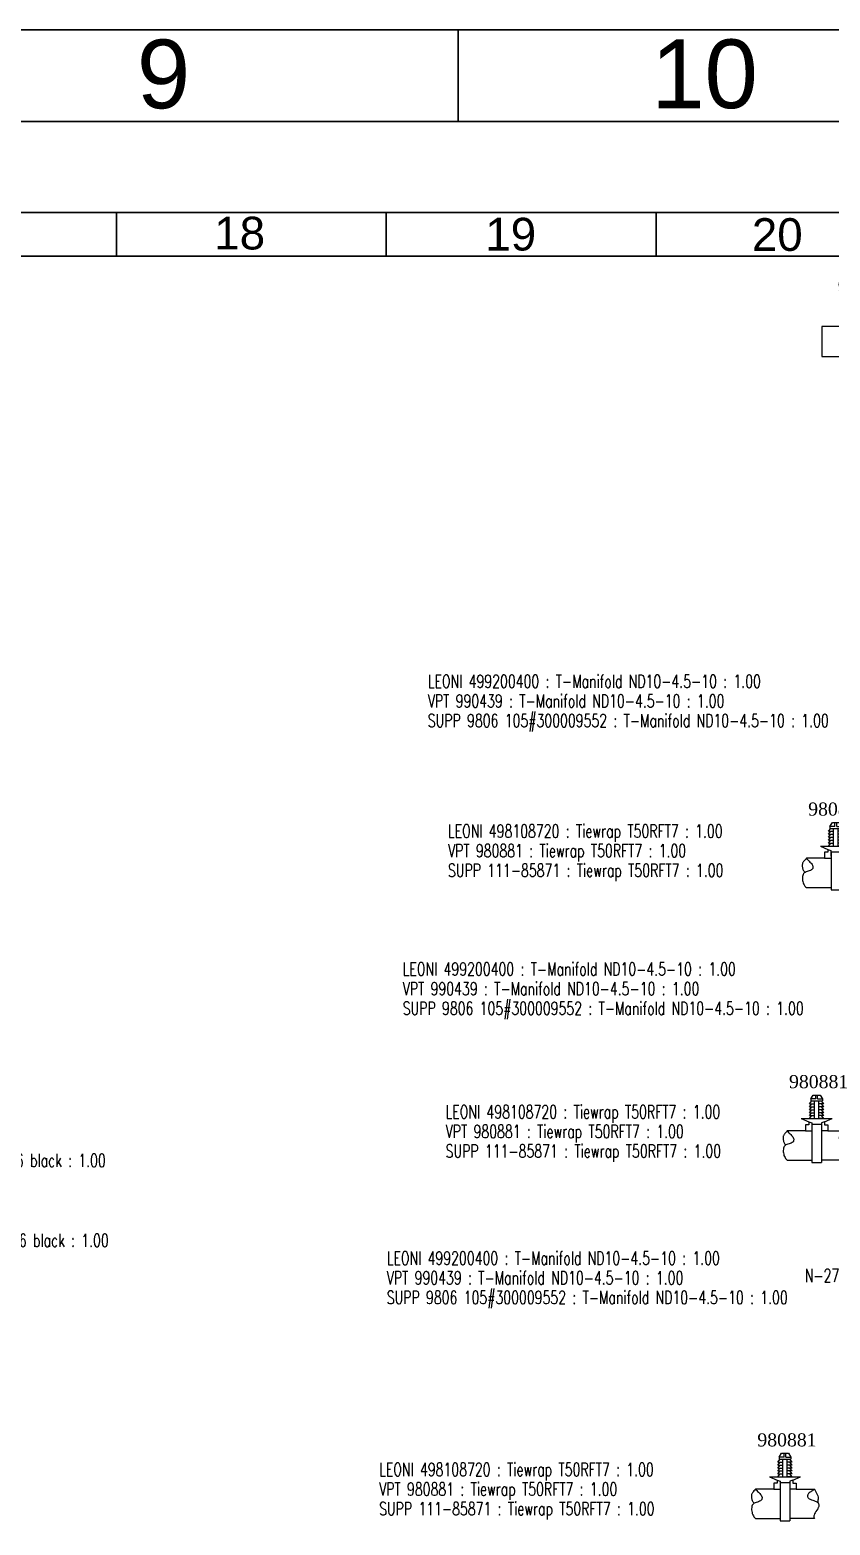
# Model space of a CAD drawing. Header units: millimetres. Extents: x -78 to 6757, y -2226 to 2184.
# Drawn here: x 2064 to 2431, y 1498 to 2184 of the extents above; entities that cross this region are included whole.
import ezdxf

# ---------------------------------------------------------------- set-up
doc = ezdxf.new("R2010")
doc.units = ezdxf.units.MM
for name, color, linetype in [('LAYER_0', 7, 'Continuous'), ('Leoni-Framelayer', 7, 'Continuous'), ('SYMBOLS', 7, 'Continuous')]:
    doc.layers.add(name, color=color, linetype=linetype)
doc.styles.add('HS-NODE', font='ROMANS.SHX', dxfattribs={"width": 0.7, "height": 6})
doc.styles.add('HS-PART-NO', font='ROMANS.SHX', dxfattribs={"width": 0.7, "height": 6})
doc.styles.get("Standard").update_dxf_attribs({"font": 'TIMES.TTF'})
doc.linetypes.add('ZIPPED_TUBE', pattern='A,0.0001,-0.25,["~",Standard,S=1,R=0,X=-0.3,Y=-0.6],-0.25', length=0.5001)

# ---------------------------------------------------------------- blocks, each defined once
blk = doc.blocks.new('A2-frame')
at = {"layer": 'Leoni-Framelayer', "linetype": 'Continuous', "lineweight": 35}
blk.add_line((222.75, 898.584), (222.75, 902.584), dxfattribs=at)
for points in [[(0, 482.584), (594, 482.584), (594, 902.584), (0, 902.584)], [(4, 486.584), (590, 486.584), (590, 898.584), (4, 898.584)]]:
    blk.add_lwpolyline(points, close=True, dxfattribs=at)
at = {"layer": 'Leoni-Framelayer', "linetype": 'Continuous', "lineweight": 35, "char_height": 3, "width": 0.33998}
for s, insert, attachment_point in [('{\\fArial|b0|i0|c0|p34;9}', (208.71, 902.161), 1), ('{\\fArial|b0|i0|c0|p34;10}', (235.845, 902.167), 3)]:
    blk.add_mtext(s, dxfattribs=dict(at, insert=insert, attachment_point=attachment_point))
blk = doc.blocks.new('1st page')
at = {"color": 92, "linetype": 'Continuous'}
blk.add_lwpolyline([(0, 0), (0, 2100), (2970.01, 2100), (2970.01, 0), (0, 0), (0, 0)], dxfattribs=at)
at = {"layer": 'Leoni-Framelayer', "linetype": 'Continuous', "lineweight": 35}
for p, q in [((2103.75, 2080), (2103.75, 2100)), ((2227.5, 2080), (2227.5, 2100)), ((2351.25, 2080), (2351.25, 2100))]:
    blk.add_line(p, q, dxfattribs=at)
for points in [[(0, 0), (2970, 0), (2970, 2100), (0, 2100)], [(20, 20), (2950, 20), (2950, 2080), (20, 2080)]]:
    blk.add_lwpolyline(points, close=True, dxfattribs=at)
at = {"layer": 'Leoni-Framelayer', "linetype": 'Continuous', "lineweight": 35, "char_height": 15, "width": 1.6999, "attachment_point": 3}
for s, insert in [('{\\fArial|b0|i0|c0|p34;18}', (2171.89, 2098.11)), ('{\\fArial|b0|i0|c0|p34;19}', (2296.25, 2097.63)), ('{\\fArial|b0|i0|c0|p34;20}', (2418.54, 2097.46))]:
    blk.add_mtext(s, dxfattribs=dict(at, insert=insert))
blk = doc.blocks.new('A$C744B5124')
at = {"layer": 'LAYER_0', "color": 7}
for points in [[(9.57, 8.09), (0, 8.09)], [(0, 8.09), (0, 5.09)], [(3.62, 8.09), (3.62, 2.11)], [(9.57, 8.09), (14.54, 8.88)], [(9.93, 7.68), (9.93, 8.11)], [(9.93, 5.18), (9.93, 7.68)], [(0, 5.09), (0, 2.11)], [(3.62, 5.18), (9.93, 5.18)], [(9.93, 5.27), (9.93, 2.11)], [(0, 2.09), (9.57, 2.09)], [(9.57, 2.09), (14.35, 1.2)]]:
    blk.add_lwpolyline(points, dxfattribs=at)
blk.add_circle((17.6, 5.09), 2.6, dxfattribs=at)
blk.add_arc((17.6, 4.96), 4.97, 229.2112, 127.9526, dxfattribs=at)
blk = doc.blocks.new('A$C11DD7B60')
at = {"layer": 'LAYER_0', "color": 7, "linetype": 'Continuous', "xscale": 2.299999999999997, "yscale": 2.299999999999997, "zscale": 2.3}
blk.add_blockref('A$C744B5124', (0, 0), dxfattribs=at)
at = {"layer": 'LAYER_0', "color": 7, "linetype": 'Continuous', "insert": (7.18, 39.78), "char_height": 6, "width": 590.658, "attachment_point": 1}
blk.add_mtext('{\\fArial|b0|i0|c0|p32;970789}', dxfattribs=at)
blk = doc.blocks.new('412009526')
at = {"layer": 'LAYER_0', "color": 7, "linetype": 'Continuous'}
blk.add_blockref('A$C11DD7B60', (88.16, 83.88), dxfattribs=at)
blk = doc.blocks.new('A$C3CDF263F')
at = {"layer": 'SYMBOLS', "color": 7}
for points in [[(13.44, 29.9), (14.64, 31.4)], [(14.14, 32.4), (15.39, 34.4)], [(16.64, 32.4), (14.14, 32.4)], [(14.14, 32.4), (14.14, 31.4)], [(14.14, 31.4), (20.14, 31.4)], [(15.39, 34.4), (18.89, 34.4)], [(15.98, 22.4), (15.98, 31.4)], [(16.64, 32.4), (16.64, 34.4)], [(17.64, 32.4), (17.64, 34.4)], [(17.64, 32.4), (20.14, 32.4)], [(18.28, 22.4), (18.28, 31.4)], [(18.89, 34.4), (20.14, 32.4)], [(20.84, 29.9), (19.64, 31.4)], [(20.14, 32.4), (20.14, 31.4)], [(13.43, 28.4), (14.64, 29.9)], [(13.43, 28.4), (15.98, 28.4)], [(13.43, 26.9), (14.63, 28.4)], [(13.43, 26.9), (15.98, 26.9)], [(13.43, 25.4), (14.63, 26.9)], [(13.43, 25.4), (15.98, 25.4)], [(13.43, 23.9), (14.63, 25.4)], [(13.43, 23.9), (15.98, 23.9)], [(13.43, 22.4), (14.63, 23.9)], [(13.44, 29.9), (15.99, 29.9)], [(20.83, 28.4), (18.28, 28.4)], [(20.83, 26.9), (18.28, 26.9)], [(20.83, 25.4), (18.28, 25.4)], [(20.83, 23.9), (18.28, 23.9)], [(20.84, 29.9), (18.29, 29.9)], [(20.84, 25.4), (19.63, 26.9)], [(20.83, 23.9), (19.63, 25.4)], [(20.83, 22.4), (19.63, 23.9)], [(20.84, 28.4), (19.64, 29.9)], [(20.84, 26.9), (19.64, 28.4)], [(2.13, 16.2), (1.78, 15.69), (1.31, 15.22), (0.89, 14.73), (0.69, 14.49), (0.49, 14.24), (0.35, 13.97), (0.2, 13.7), (0.09, 13.42), (0.05, 13.11), (0, 12.75), (0, 12.36), (0.03, 11.97), (0.06, 11.58), (0.14, 11.18), (0.25, 10.81), (0.37, 10.43), (0.53, 10.08), (0.73, 9.76), (0.94, 9.44), (1.19, 9.17), (1.49, 8.96)], [(2.13, 16.2), (2.4, 15.79), (2.77, 15.4), (3.16, 15.01), (3.54, 14.62), (3.95, 14.24), (4.32, 13.85), (4.68, 13.45), (5, 13.05), (5.21, 12.63), (5.31, 12.41), (5.38, 12.2), (5.42, 11.97), (5.45, 11.75), (5.45, 11.51), (5.4, 11.27), (5.36, 11.03), (5.25, 10.82), (5.11, 10.64), (4.97, 10.47), (4.78, 10.32), (4.57, 10.19), (4.15, 9.93), (3.61, 9.74), (3.06, 9.56), (2.51, 9.38), (1.95, 9.21), (1.49, 8.96), (1.25, 8.83), (1.04, 8.69), (0.87, 8.52), (0.7, 8.35), (0.56, 8.16), (0.47, 7.93), (0.26, 7.39), (0.15, 6.79), (0.12, 6.17), (0.1, 5.55), (0.16, 4.91), (0.31, 4.29), (0.45, 3.67), (0.68, 3.08), (0.99, 2.55), (1.29, 2.02), (1.68, 1.56), (2.13, 1.2)], [(11.43, 16.2), (2.13, 16.2)], [(9.23, 22.4), (13.13, 20.7)], [(9.23, 22.4), (25.03, 22.4)], [(11.43, 19.2), (11.43, 16.2)], [(13.13, 19.2), (11.43, 19.2)], [(11.43, 16.2), (14.73, 16.2)], [(13.13, 20.7), (14.63, 20.2)], [(13.13, 20.7), (13.13, 19.2)], [(13.43, 22.4), (15.98, 22.4)], [(14.63, 20.2), (14.63, 17.2)], [(14.63, 17.2), (14.73, 17.2)], [(14.73, 19.5), (14.73, 0)], [(14.73, 19.5), (19.53, 19.5)], [(20.83, 22.4), (18.28, 22.4)], [(19.53, 19.5), (19.53, 0)], [(19.63, 17.2), (19.53, 17.2)], [(22.83, 16.2), (19.53, 16.2)], [(21.13, 20.7), (19.63, 20.2)], [(19.63, 20.2), (19.63, 17.2)], [(21.13, 20.7), (25.03, 22.4)], [(21.13, 20.7), (21.13, 19.2)], [(21.13, 19.2), (22.83, 19.2)], [(22.83, 19.2), (22.83, 16.2)], [(22.83, 16.2), (32.13, 16.2)], [(32.13, 16.2), (31.84, 15.9), (31.47, 15.62), (31.07, 15.35), (30.68, 15.08), (30.27, 14.81), (29.89, 14.53), (29.52, 14.26), (29.19, 13.96), (28.96, 13.64), (28.85, 13.47), (28.76, 13.3), (28.7, 13.11), (28.65, 12.93), (28.63, 12.74), (28.65, 12.53), (28.68, 12.24), (28.78, 12), (28.93, 11.79), (29.08, 11.58), (29.28, 11.41), (29.52, 11.26), (29.99, 10.95), (30.61, 10.73), (31.25, 10.52), (31.89, 10.3), (32.55, 10.09), (33.09, 9.8), (33.36, 9.65), (33.6, 9.49), (33.8, 9.29), (34, 9.09), (34.16, 8.86), (34.25, 8.6), (34.36, 8.29), (34.38, 7.98), (34.34, 7.67), (34.3, 7.35), (34.2, 7.03), (34.07, 6.71), (33.79, 6.06), (33.35, 5.41), (32.93, 4.76), (32.52, 4.12), (32.13, 3.48), (31.93, 2.88), (31.84, 2.58), (31.79, 2.29), (31.81, 2.01), (31.84, 1.73), (31.94, 1.46), (32.13, 1.2)], [(32.13, 16.2), (32.44, 15.51), (32.82, 14.83), (33.17, 14.15), (33.51, 13.46), (33.83, 12.77), (34, 12.02), (34.06, 11.77), (34.06, 11.49), (34.02, 11.2), (33.99, 10.91), (33.93, 10.62), (33.89, 10.33), (33.84, 10.05), (33.81, 9.77), (33.85, 9.52), (33.88, 9.27), (33.97, 9.05), (34.16, 8.86)], [(2.13, 1.2), (14.73, 1.2)], [(32.13, 1.2), (19.53, 1.2)], [(14.73, 0), (19.53, 0)]]:
    blk.add_lwpolyline(points, dxfattribs=at)
blk = doc.blocks.new('498108720')
at = {"layer": 'LAYER_0', "color": 7, "linetype": 'Continuous', "xscale": 0.9000000000000004, "yscale": 0.8999999999999999, "zscale": 0.9}
blk.add_blockref('A$C3CDF263F', (95.67, 20.67), dxfattribs=at)
at = {"layer": 'LAYER_0', "color": 7, "linetype": 'Continuous', "insert": (98.4, 60.78), "char_height": 6, "width": 590.658, "attachment_point": 1}
blk.add_mtext('{\\fTimes New Roman|b0|i0|c0|p18;980881}', dxfattribs=at)

msp = doc.modelspace()

# ---------------------------------------------------------------- linework, layer by layer
at = {"color": 92, "linetype": 'Continuous'}
msp.add_lwpolyline([(-78.39, -2226.21), (-78.39, 2183.79), (6158.63, 2183.79), (6158.63, -2226.21), (-78.39, -2226.21), (-78.39, -2226.21)], dxfattribs=at)

# ---------------------------------------------------------------- block references
at = {"linetype": 'ZIPPED_TUBE'}
for name, p in [('1st page', (0, 0)), ('412009526', (2339.23, 1945.36)), ('498108720', (2322.67, 1768.76)), ('498108720', (2313.87, 1643.78)), ('498108720', (2299.34, 1479.52))]:
    msp.add_blockref(name, p, dxfattribs=at)
at = {"layer": 'Leoni-Framelayer', "linetype": 'Continuous', "lineweight": 35, "xscale": 10.5, "yscale": 10.5, "zscale": 10.5}
msp.add_blockref('A2-frame', (-78.39, -7293.35), dxfattribs=at)

# ---------------------------------------------------------------- texts
at = {"color": 200, "linetype": 'Continuous', "style": 'HS-PART-NO', "width": 0.7}
for s, p in [('LEONI 499200400 : T-Manifold ND10-4.5-10 : 1.00', (2246.55, 1882.1)), ('VPT 990439 : T-Manifold ND10-4.5-10 : 1.00', (2246.55, 1873.1)), ('SUPP 9806 105#300009552 : T-Manifold ND10-4.5-10 : 1.00', (2246.55, 1864.1)), ('LEONI 498108720 : Tiewrap T50RFT7 : 1.00', (2255.82, 1813.44)), ('VPT 980881 : Tiewrap T50RFT7 : 1.00', (2255.82, 1804.44)), ('SUPP 111-85871 : Tiewrap T50RFT7 : 1.00', (2255.82, 1795.44)), ('LEONI 499200400 : T-Manifold ND10-4.5-10 : 1.00', (2235.05, 1750.17)), ('VPT 990439 : T-Manifold ND10-4.5-10 : 1.00', (2235.05, 1741.17)), ('SUPP 9806 105#300009552 : T-Manifold ND10-4.5-10 : 1.00', (2235.05, 1732.17)), ('LEONI 498108720 : Tiewrap T50RFT7 : 1.00', (2254.73, 1684.72)), ('VPT 980881 : Tiewrap T50RFT7 : 1.00', (2254.73, 1675.72)), ('SUPP 111-85871 : Tiewrap T50RFT7 : 1.00', (2254.73, 1666.72)), ('SUPP 111-00168#300006626 : Tiewrap T120RM 387x7.6 black : 1.00', (1894.86, 1662.43)), ('SUPP 111-00168#300006626 : Tiewrap T120RM 387x7.6 black : 1.00', (1896.22, 1625.76)), ('LEONI 499200400 : T-Manifold ND10-4.5-10 : 1.00', (2227.72, 1617.62)), ('VPT 990439 : T-Manifold ND10-4.5-10 : 1.00', (2227.72, 1608.62)), ('SUPP 9806 105#300009552 : T-Manifold ND10-4.5-10 : 1.00', (2227.72, 1599.62)), ('LEONI 498108720 : Tiewrap T50RFT7 : 1.00', (2224.22, 1520.74)), ('VPT 980881 : Tiewrap T50RFT7 : 1.00', (2224.22, 1511.74)), ('SUPP 111-85871 : Tiewrap T50RFT7 : 1.00', (2224.22, 1502.74))]:
    msp.add_text(s, height=6, dxfattribs=at).set_placement(p)
at = {"color": 5, "linetype": 'Continuous', "style": 'HS-NODE', "width": 0.7}
msp.add_text('N-274', height=6, dxfattribs=at).set_placement((2419.5, 1609.68))

doc.saveas('drawing.dxf')
